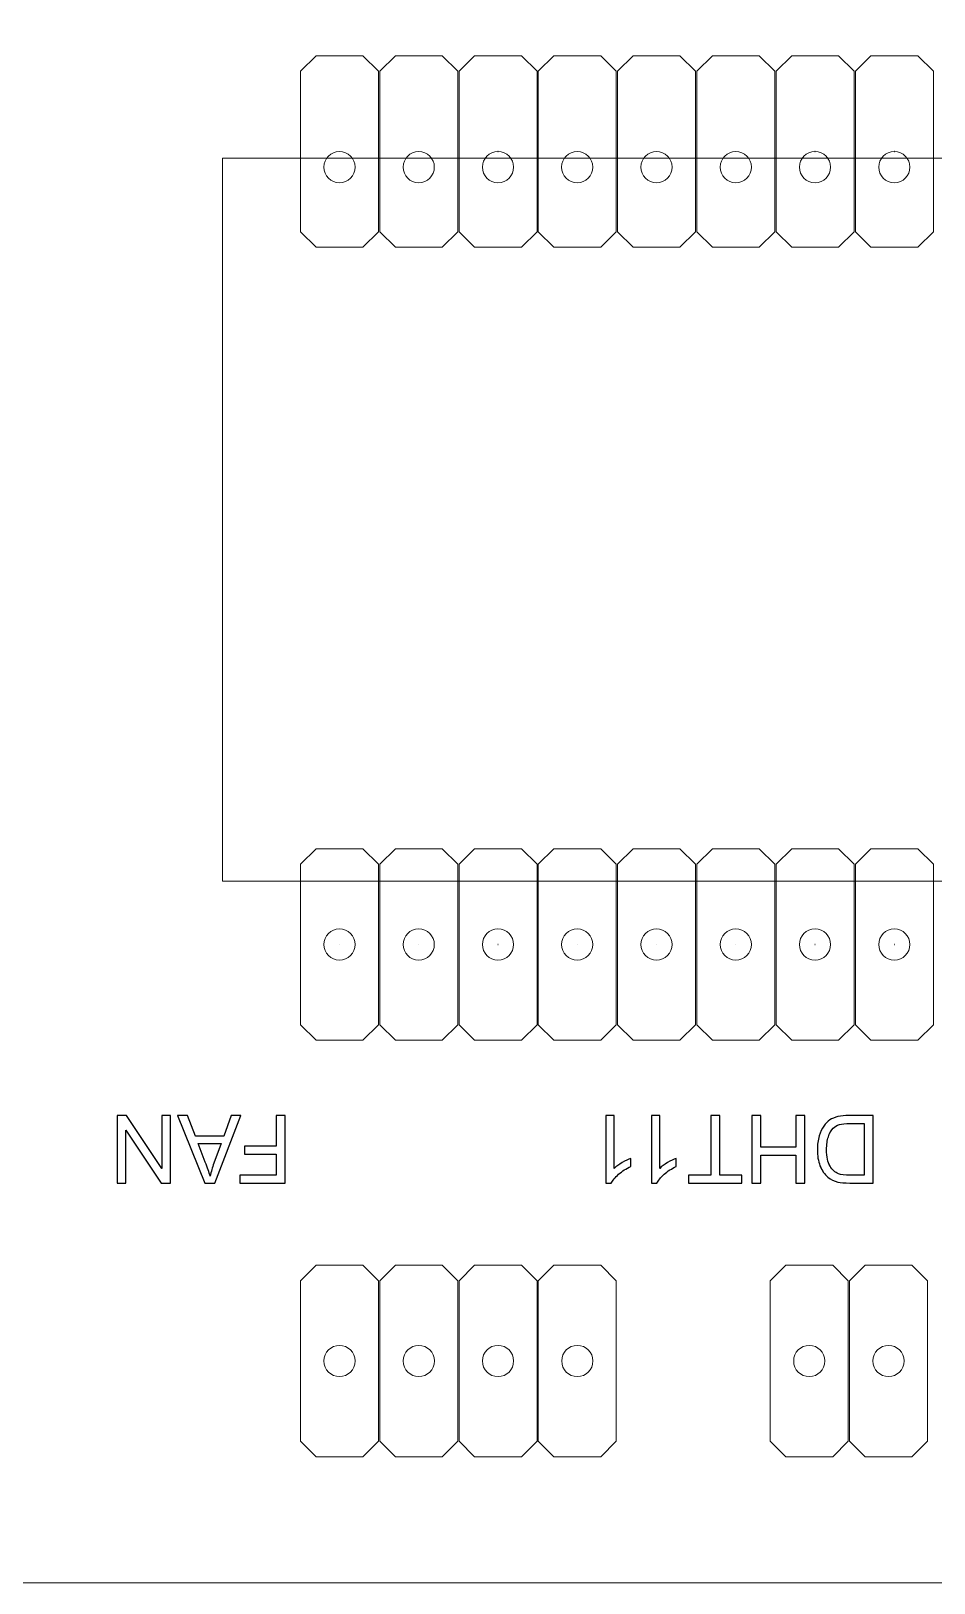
# Model space of a CAD drawing. Header units: millimetres. Extents: x -145 to 148, y -255 to 152.
# Drawn here: x 90.63 to 119.57, y -25.44 to 24.27 of the extents above; entities that cross this region are included whole.
import ezdxf

# ---------------------------------------------------------------- set-up
doc = ezdxf.new("R2010")
doc.units = ezdxf.units.MM
doc.header["$MEASUREMENT"] = 0
doc.layers.add('Layer 1', color=7, linetype='Continuous')

msp = doc.modelspace()

# ---------------------------------------------------------------- linework, layer by layer
at = {"layer": 'Layer 1', "lineweight": 9}
for centre in [(100.5167, 19.9089), (103.0567, 19.9089), (105.5967, 19.9089), (108.1367, 19.9089), (110.6767, 19.9089), (113.2167, 19.9089), (115.7567, 19.9089), (118.2967, 19.9089), (100.5167, -4.991), (103.0567, -4.991), (105.5967, -4.991), (108.1367, -4.991), (110.6767, -4.991), (113.2167, -4.991), (115.7567, -4.991), (118.2967, -4.991), (100.5184, -18.331), (103.0584, -18.331), (105.5984, -18.331), (108.1384, -18.331), (115.5721, -18.331), (118.1121, -18.331)]:
    msp.add_ellipse(centre, major_axis=(0, 0.5), ratio=1, dxfattribs=at)
for points, knots in [([(21.2203, 28.6584), (21.2203, 28.6584), (20.0655, 29.3251), (20.0655, 29.3251), (19.671, 29.184), (19.2458, 29.1072), (18.8028, 29.1072), (16.7317, 29.1072), (15.0528, 30.7861), (15.0528, 32.8572), (15.0528, 34.4854), (16.0905, 35.8711), (17.5404, 36.3894), (17.5404, 36.3894), (17.5404, 37.3814), (17.5404, 37.3814), (17.5404, 37.3814), (15.794, 39.1278), (15.794, 39.1278), (15.794, 39.1278), (15.794, 49.2486), (15.794, 49.2486), (15.794, 49.2486), (17.5304, 50.985), (17.5304, 50.985), (17.5304, 50.985), (135.1163, 50.985), (135.1163, 50.985), (135.6024, 52.4924), (137.0168, 53.583), (138.686, 53.583), (140.7571, 53.583), (142.436, 51.9041), (142.436, 49.833), (142.436, 48.2997), (141.5157, 46.9813), (140.1975, 46.4001), (140.1975, 46.4001), (140.1975, 12.5718), (140.1975, 12.5718), (141.5218, 11.9932), (142.4475, 10.6716), (142.4475, 9.1339), (142.4475, 7.5962), (141.5218, 6.2746), (140.1975, 5.696), (140.1975, 5.696), (140.1975, -20.0954), (140.1975, -20.0954), (140.1975, -20.0954), (134.8523, -25.4406), (134.8523, -25.4406), (134.8523, -25.4406), (29.9739, -25.4406), (29.9739, -25.4406), (29.9739, -25.4406), (26.9739, -22.4406), (26.9739, -22.4406), (26.9739, -22.4406), (26.9739, -5.4211), (26.9739, -5.4211), (26.9739, -5.4211), (28.7239, -3.6711), (28.7239, -3.6711), (28.7239, -3.6711), (40.8277, -3.6711), (40.8277, -3.6711), (40.8277, -3.6711), (42.3547, -2.144), (42.3547, -2.144), (42.3547, -2.144), (42.4719, 11.2024), (42.4719, 11.2024), (42.4719, 11.2024), (40.4808, 13.1935), (40.4808, 13.1935), (40.4808, 13.1935), (22.6803, 13.1935), (22.6803, 13.1935), (22.6803, 13.1935), (21.1803, 14.6935), (21.1803, 14.6935), (21.1803, 14.6935), (21.1803, 28.6815), (21.1803, 28.6815)], [0, 0, 0, 0, 0.0357143, 0.0357143, 0.0357143, 0.0714286, 0.0714286, 0.0714286, 0.1071429, 0.1071429, 0.1071429, 0.1428571, 0.1428571, 0.1428571, 0.1785714, 0.1785714, 0.1785714, 0.2142857, 0.2142857, 0.2142857, 0.25, 0.25, 0.25, 0.2857143, 0.2857143, 0.2857143, 0.3214286, 0.3214286, 0.3214286, 0.3571429, 0.3571429, 0.3571429, 0.3928571, 0.3928571, 0.3928571, 0.4285714, 0.4285714, 0.4285714, 0.4642857, 0.4642857, 0.4642857, 0.5, 0.5, 0.5, 0.5357143, 0.5357143, 0.5357143, 0.5714286, 0.5714286, 0.5714286, 0.6071429, 0.6071429, 0.6071429, 0.6428571, 0.6428571, 0.6428571, 0.6785714, 0.6785714, 0.6785714, 0.7142857, 0.7142857, 0.7142857, 0.75, 0.75, 0.75, 0.7857143, 0.7857143, 0.7857143, 0.8214286, 0.8214286, 0.8214286, 0.8571429, 0.8571429, 0.8571429, 0.8928571, 0.8928571, 0.8928571, 0.9285714, 0.9285714, 0.9285714, 0.9642857, 0.9642857, 0.9642857, 1, 1, 1, 1]), ([(99.2684, 17.8407), (99.2684, 17.8407), (99.2684, 22.9771), (99.2684, 22.9771), (99.2684, 22.9771), (99.7684, 23.4771), (99.7684, 23.4771), (99.7684, 23.4771), (101.2684, 23.4771), (101.2684, 23.4771), (101.2684, 23.4771), (101.7684, 22.9771), (101.7684, 22.9771), (101.7684, 22.9771), (101.7684, 17.8407), (101.7684, 17.8407), (101.7684, 17.8407), (101.2684, 17.3407), (101.2684, 17.3407), (101.2684, 17.3407), (99.7684, 17.3407), (99.7684, 17.3407), (99.7684, 17.3407), (99.2684, 17.8407), (99.2684, 17.8407)], [0, 0, 0, 0, 0.125, 0.125, 0.125, 0.25, 0.25, 0.25, 0.375, 0.375, 0.375, 0.5, 0.5, 0.5, 0.625, 0.625, 0.625, 0.75, 0.75, 0.75, 0.875, 0.875, 0.875, 1, 1, 1, 1]), ([(101.8084, 17.8407), (101.8084, 17.8407), (101.8084, 22.9771), (101.8084, 22.9771), (101.8084, 22.9771), (102.3084, 23.4771), (102.3084, 23.4771), (102.3084, 23.4771), (103.8084, 23.4771), (103.8084, 23.4771), (103.8084, 23.4771), (104.3084, 22.9771), (104.3084, 22.9771), (104.3084, 22.9771), (104.3084, 17.8407), (104.3084, 17.8407), (104.3084, 17.8407), (103.8084, 17.3407), (103.8084, 17.3407), (103.8084, 17.3407), (102.3084, 17.3407), (102.3084, 17.3407), (102.3084, 17.3407), (101.8084, 17.8407), (101.8084, 17.8407)], [0, 0, 0, 0, 0.125, 0.125, 0.125, 0.25, 0.25, 0.25, 0.375, 0.375, 0.375, 0.5, 0.5, 0.5, 0.625, 0.625, 0.625, 0.75, 0.75, 0.75, 0.875, 0.875, 0.875, 1, 1, 1, 1]), ([(104.3484, 17.8407), (104.3484, 17.8407), (104.3484, 22.9771), (104.3484, 22.9771), (104.3484, 22.9771), (104.8484, 23.4771), (104.8484, 23.4771), (104.8484, 23.4771), (106.3484, 23.4771), (106.3484, 23.4771), (106.3484, 23.4771), (106.8484, 22.9771), (106.8484, 22.9771), (106.8484, 22.9771), (106.8484, 17.8407), (106.8484, 17.8407), (106.8484, 17.8407), (106.3484, 17.3407), (106.3484, 17.3407), (106.3484, 17.3407), (104.8484, 17.3407), (104.8484, 17.3407), (104.8484, 17.3407), (104.3484, 17.8407), (104.3484, 17.8407)], [0, 0, 0, 0, 0.125, 0.125, 0.125, 0.25, 0.25, 0.25, 0.375, 0.375, 0.375, 0.5, 0.5, 0.5, 0.625, 0.625, 0.625, 0.75, 0.75, 0.75, 0.875, 0.875, 0.875, 1, 1, 1, 1]), ([(106.8884, 17.8407), (106.8884, 17.8407), (106.8884, 22.9771), (106.8884, 22.9771), (106.8884, 22.9771), (107.3884, 23.4771), (107.3884, 23.4771), (107.3884, 23.4771), (108.8884, 23.4771), (108.8884, 23.4771), (108.8884, 23.4771), (109.3884, 22.9771), (109.3884, 22.9771), (109.3884, 22.9771), (109.3884, 17.8407), (109.3884, 17.8407), (109.3884, 17.8407), (108.8884, 17.3407), (108.8884, 17.3407), (108.8884, 17.3407), (107.3884, 17.3407), (107.3884, 17.3407), (107.3884, 17.3407), (106.8884, 17.8407), (106.8884, 17.8407)], [0, 0, 0, 0, 0.125, 0.125, 0.125, 0.25, 0.25, 0.25, 0.375, 0.375, 0.375, 0.5, 0.5, 0.5, 0.625, 0.625, 0.625, 0.75, 0.75, 0.75, 0.875, 0.875, 0.875, 1, 1, 1, 1]), ([(109.4284, 17.8407), (109.4284, 17.8407), (109.4284, 22.9771), (109.4284, 22.9771), (109.4284, 22.9771), (109.9284, 23.4771), (109.9284, 23.4771), (109.9284, 23.4771), (111.4284, 23.4771), (111.4284, 23.4771), (111.4284, 23.4771), (111.9284, 22.9771), (111.9284, 22.9771), (111.9284, 22.9771), (111.9284, 17.8407), (111.9284, 17.8407), (111.9284, 17.8407), (111.4284, 17.3407), (111.4284, 17.3407), (111.4284, 17.3407), (109.9284, 17.3407), (109.9284, 17.3407), (109.9284, 17.3407), (109.4284, 17.8407), (109.4284, 17.8407)], [0, 0, 0, 0, 0.125, 0.125, 0.125, 0.25, 0.25, 0.25, 0.375, 0.375, 0.375, 0.5, 0.5, 0.5, 0.625, 0.625, 0.625, 0.75, 0.75, 0.75, 0.875, 0.875, 0.875, 1, 1, 1, 1]), ([(111.9684, 17.8407), (111.9684, 17.8407), (111.9684, 22.9771), (111.9684, 22.9771), (111.9684, 22.9771), (112.4684, 23.4771), (112.4684, 23.4771), (112.4684, 23.4771), (113.9684, 23.4771), (113.9684, 23.4771), (113.9684, 23.4771), (114.4684, 22.9771), (114.4684, 22.9771), (114.4684, 22.9771), (114.4684, 17.8407), (114.4684, 17.8407), (114.4684, 17.8407), (113.9684, 17.3407), (113.9684, 17.3407), (113.9684, 17.3407), (112.4684, 17.3407), (112.4684, 17.3407), (112.4684, 17.3407), (111.9684, 17.8407), (111.9684, 17.8407)], [0, 0, 0, 0, 0.125, 0.125, 0.125, 0.25, 0.25, 0.25, 0.375, 0.375, 0.375, 0.5, 0.5, 0.5, 0.625, 0.625, 0.625, 0.75, 0.75, 0.75, 0.875, 0.875, 0.875, 1, 1, 1, 1]), ([(114.5084, 17.8407), (114.5084, 17.8407), (114.5084, 22.9771), (114.5084, 22.9771), (114.5084, 22.9771), (115.0084, 23.4771), (115.0084, 23.4771), (115.0084, 23.4771), (116.5084, 23.4771), (116.5084, 23.4771), (116.5084, 23.4771), (117.0084, 22.9771), (117.0084, 22.9771), (117.0084, 22.9771), (117.0084, 17.8407), (117.0084, 17.8407), (117.0084, 17.8407), (116.5084, 17.3407), (116.5084, 17.3407), (116.5084, 17.3407), (115.0084, 17.3407), (115.0084, 17.3407), (115.0084, 17.3407), (114.5084, 17.8407), (114.5084, 17.8407)], [0, 0, 0, 0, 0.125, 0.125, 0.125, 0.25, 0.25, 0.25, 0.375, 0.375, 0.375, 0.5, 0.5, 0.5, 0.625, 0.625, 0.625, 0.75, 0.75, 0.75, 0.875, 0.875, 0.875, 1, 1, 1, 1]), ([(117.0484, 17.8407), (117.0484, 17.8407), (117.0484, 22.9771), (117.0484, 22.9771), (117.0484, 22.9771), (117.5484, 23.4771), (117.5484, 23.4771), (117.5484, 23.4771), (119.0484, 23.4771), (119.0484, 23.4771), (119.0484, 23.4771), (119.5484, 22.9771), (119.5484, 22.9771), (119.5484, 22.9771), (119.5484, 17.8407), (119.5484, 17.8407), (119.5484, 17.8407), (119.0484, 17.3407), (119.0484, 17.3407), (119.0484, 17.3407), (117.5484, 17.3407), (117.5484, 17.3407), (117.5484, 17.3407), (117.0484, 17.8407), (117.0484, 17.8407)], [0, 0, 0, 0, 0.125, 0.125, 0.125, 0.25, 0.25, 0.25, 0.375, 0.375, 0.375, 0.5, 0.5, 0.5, 0.625, 0.625, 0.625, 0.75, 0.75, 0.75, 0.875, 0.875, 0.875, 1, 1, 1, 1]), ([(99.2684, -7.5593), (99.2684, -7.5593), (99.2684, -2.4229), (99.2684, -2.4229), (99.2684, -2.4229), (99.7684, -1.9229), (99.7684, -1.9229), (99.7684, -1.9229), (101.2684, -1.9229), (101.2684, -1.9229), (101.2684, -1.9229), (101.7684, -2.4229), (101.7684, -2.4229), (101.7684, -2.4229), (101.7684, -7.5593), (101.7684, -7.5593), (101.7684, -7.5593), (101.2684, -8.0593), (101.2684, -8.0593), (101.2684, -8.0593), (99.7684, -8.0593), (99.7684, -8.0593), (99.7684, -8.0593), (99.2684, -7.5593), (99.2684, -7.5593)], [0, 0, 0, 0, 0.125, 0.125, 0.125, 0.25, 0.25, 0.25, 0.375, 0.375, 0.375, 0.5, 0.5, 0.5, 0.625, 0.625, 0.625, 0.75, 0.75, 0.75, 0.875, 0.875, 0.875, 1, 1, 1, 1]), ([(101.8084, -7.5593), (101.8084, -7.5593), (101.8084, -2.4229), (101.8084, -2.4229), (101.8084, -2.4229), (102.3084, -1.9229), (102.3084, -1.9229), (102.3084, -1.9229), (103.8084, -1.9229), (103.8084, -1.9229), (103.8084, -1.9229), (104.3084, -2.4229), (104.3084, -2.4229), (104.3084, -2.4229), (104.3084, -7.5593), (104.3084, -7.5593), (104.3084, -7.5593), (103.8084, -8.0593), (103.8084, -8.0593), (103.8084, -8.0593), (102.3084, -8.0593), (102.3084, -8.0593), (102.3084, -8.0593), (101.8084, -7.5593), (101.8084, -7.5593)], [0, 0, 0, 0, 0.125, 0.125, 0.125, 0.25, 0.25, 0.25, 0.375, 0.375, 0.375, 0.5, 0.5, 0.5, 0.625, 0.625, 0.625, 0.75, 0.75, 0.75, 0.875, 0.875, 0.875, 1, 1, 1, 1]), ([(104.3484, -7.5593), (104.3484, -7.5593), (104.3484, -2.4229), (104.3484, -2.4229), (104.3484, -2.4229), (104.8484, -1.9229), (104.8484, -1.9229), (104.8484, -1.9229), (106.3484, -1.9229), (106.3484, -1.9229), (106.3484, -1.9229), (106.8484, -2.4229), (106.8484, -2.4229), (106.8484, -2.4229), (106.8484, -7.5593), (106.8484, -7.5593), (106.8484, -7.5593), (106.3484, -8.0593), (106.3484, -8.0593), (106.3484, -8.0593), (104.8484, -8.0593), (104.8484, -8.0593), (104.8484, -8.0593), (104.3484, -7.5593), (104.3484, -7.5593)], [0, 0, 0, 0, 0.125, 0.125, 0.125, 0.25, 0.25, 0.25, 0.375, 0.375, 0.375, 0.5, 0.5, 0.5, 0.625, 0.625, 0.625, 0.75, 0.75, 0.75, 0.875, 0.875, 0.875, 1, 1, 1, 1]), ([(106.8884, -7.5593), (106.8884, -7.5593), (106.8884, -2.4229), (106.8884, -2.4229), (106.8884, -2.4229), (107.3884, -1.9229), (107.3884, -1.9229), (107.3884, -1.9229), (108.8884, -1.9229), (108.8884, -1.9229), (108.8884, -1.9229), (109.3884, -2.4229), (109.3884, -2.4229), (109.3884, -2.4229), (109.3884, -7.5593), (109.3884, -7.5593), (109.3884, -7.5593), (108.8884, -8.0593), (108.8884, -8.0593), (108.8884, -8.0593), (107.3884, -8.0593), (107.3884, -8.0593), (107.3884, -8.0593), (106.8884, -7.5593), (106.8884, -7.5593)], [0, 0, 0, 0, 0.125, 0.125, 0.125, 0.25, 0.25, 0.25, 0.375, 0.375, 0.375, 0.5, 0.5, 0.5, 0.625, 0.625, 0.625, 0.75, 0.75, 0.75, 0.875, 0.875, 0.875, 1, 1, 1, 1]), ([(109.4284, -7.5593), (109.4284, -7.5593), (109.4284, -2.4229), (109.4284, -2.4229), (109.4284, -2.4229), (109.9284, -1.9229), (109.9284, -1.9229), (109.9284, -1.9229), (111.4284, -1.9229), (111.4284, -1.9229), (111.4284, -1.9229), (111.9284, -2.4229), (111.9284, -2.4229), (111.9284, -2.4229), (111.9284, -7.5593), (111.9284, -7.5593), (111.9284, -7.5593), (111.4284, -8.0593), (111.4284, -8.0593), (111.4284, -8.0593), (109.9284, -8.0593), (109.9284, -8.0593), (109.9284, -8.0593), (109.4284, -7.5593), (109.4284, -7.5593)], [0, 0, 0, 0, 0.125, 0.125, 0.125, 0.25, 0.25, 0.25, 0.375, 0.375, 0.375, 0.5, 0.5, 0.5, 0.625, 0.625, 0.625, 0.75, 0.75, 0.75, 0.875, 0.875, 0.875, 1, 1, 1, 1]), ([(111.9684, -7.5593), (111.9684, -7.5593), (111.9684, -2.4229), (111.9684, -2.4229), (111.9684, -2.4229), (112.4684, -1.9229), (112.4684, -1.9229), (112.4684, -1.9229), (113.9684, -1.9229), (113.9684, -1.9229), (113.9684, -1.9229), (114.4684, -2.4229), (114.4684, -2.4229), (114.4684, -2.4229), (114.4684, -7.5593), (114.4684, -7.5593), (114.4684, -7.5593), (113.9684, -8.0593), (113.9684, -8.0593), (113.9684, -8.0593), (112.4684, -8.0593), (112.4684, -8.0593), (112.4684, -8.0593), (111.9684, -7.5593), (111.9684, -7.5593)], [0, 0, 0, 0, 0.125, 0.125, 0.125, 0.25, 0.25, 0.25, 0.375, 0.375, 0.375, 0.5, 0.5, 0.5, 0.625, 0.625, 0.625, 0.75, 0.75, 0.75, 0.875, 0.875, 0.875, 1, 1, 1, 1]), ([(114.5084, -7.5593), (114.5084, -7.5593), (114.5084, -2.4229), (114.5084, -2.4229), (114.5084, -2.4229), (115.0084, -1.9229), (115.0084, -1.9229), (115.0084, -1.9229), (116.5084, -1.9229), (116.5084, -1.9229), (116.5084, -1.9229), (117.0084, -2.4229), (117.0084, -2.4229), (117.0084, -2.4229), (117.0084, -7.5593), (117.0084, -7.5593), (117.0084, -7.5593), (116.5084, -8.0593), (116.5084, -8.0593), (116.5084, -8.0593), (115.0084, -8.0593), (115.0084, -8.0593), (115.0084, -8.0593), (114.5084, -7.5593), (114.5084, -7.5593)], [0, 0, 0, 0, 0.125, 0.125, 0.125, 0.25, 0.25, 0.25, 0.375, 0.375, 0.375, 0.5, 0.5, 0.5, 0.625, 0.625, 0.625, 0.75, 0.75, 0.75, 0.875, 0.875, 0.875, 1, 1, 1, 1]), ([(117.0484, -7.5593), (117.0484, -7.5593), (117.0484, -2.4229), (117.0484, -2.4229), (117.0484, -2.4229), (117.5484, -1.9229), (117.5484, -1.9229), (117.5484, -1.9229), (119.0484, -1.9229), (119.0484, -1.9229), (119.0484, -1.9229), (119.5484, -2.4229), (119.5484, -2.4229), (119.5484, -2.4229), (119.5484, -7.5593), (119.5484, -7.5593), (119.5484, -7.5593), (119.0484, -8.0593), (119.0484, -8.0593), (119.0484, -8.0593), (117.5484, -8.0593), (117.5484, -8.0593), (117.5484, -8.0593), (117.0484, -7.5593), (117.0484, -7.5593)], [0, 0, 0, 0, 0.125, 0.125, 0.125, 0.25, 0.25, 0.25, 0.375, 0.375, 0.375, 0.5, 0.5, 0.5, 0.625, 0.625, 0.625, 0.75, 0.75, 0.75, 0.875, 0.875, 0.875, 1, 1, 1, 1]), ([(95.1012, -10.4704), (95.1012, -10.4704), (95.1012, -12.6359), (95.1012, -12.6359), (95.1012, -12.6359), (94.8069, -12.6359), (94.8069, -12.6359), (94.8069, -12.6359), (93.6707, -10.9362), (93.6707, -10.9362), (93.6707, -10.9362), (93.6707, -12.6359), (93.6707, -12.6359), (93.6707, -12.6359), (93.3955, -12.6359), (93.3955, -12.6359), (93.3955, -12.6359), (93.3955, -10.4704), (93.3955, -10.4704), (93.3955, -10.4704), (93.6899, -10.4704), (93.6899, -10.4704), (93.6899, -10.4704), (94.826, -12.1701), (94.826, -12.1701), (94.826, -12.1701), (94.826, -10.4704), (94.826, -10.4704), (94.826, -10.4704), (95.1012, -10.4704), (95.1012, -10.4704)], [0, 0, 0, 0, 0.1, 0.1, 0.1, 0.2, 0.2, 0.2, 0.3, 0.3, 0.3, 0.4, 0.4, 0.4, 0.5, 0.5, 0.5, 0.6, 0.6, 0.6, 0.7, 0.7, 0.7, 0.8, 0.8, 0.8, 0.9, 0.9, 0.9, 1, 1, 1, 1]), ([(97.3529, -10.4704), (97.3529, -10.4704), (96.5222, -12.6359), (96.5222, -12.6359), (96.5222, -12.6359), (96.2072, -12.6359), (96.2072, -12.6359), (96.2072, -12.6359), (95.3256, -10.4704), (95.3256, -10.4704), (95.3256, -10.4704), (95.6517, -10.4704), (95.6517, -10.4704), (95.6517, -10.4704), (95.9022, -11.1267), (95.9022, -11.1267), (95.9022, -11.1267), (96.8141, -11.1267), (96.8141, -11.1267), (96.8141, -11.1267), (97.049, -10.4704), (97.049, -10.4704), (97.049, -10.4704), (97.3529, -10.4704), (97.3529, -10.4704)], [0, 0, 0, 0, 0.125, 0.125, 0.125, 0.25, 0.25, 0.25, 0.375, 0.375, 0.375, 0.5, 0.5, 0.5, 0.625, 0.625, 0.625, 0.75, 0.75, 0.75, 0.875, 0.875, 0.875, 1, 1, 1, 1]), ([(98.781, -10.4704), (98.781, -10.4704), (98.781, -12.6359), (98.781, -12.6359), (98.781, -12.6359), (97.3202, -12.6359), (97.3202, -12.6359), (97.3202, -12.6359), (97.3202, -12.3818), (97.3202, -12.3818), (97.3202, -12.3818), (98.4937, -12.3818), (98.4937, -12.3818), (98.4937, -12.3818), (98.4937, -11.7074), (98.4937, -11.7074), (98.4937, -11.7074), (97.4775, -11.7074), (97.4775, -11.7074), (97.4775, -11.7074), (97.4775, -11.4533), (97.4775, -11.4533), (97.4775, -11.4533), (98.4937, -11.4533), (98.4937, -11.4533), (98.4937, -11.4533), (98.4937, -10.4704), (98.4937, -10.4704), (98.4937, -10.4704), (98.781, -10.4704), (98.781, -10.4704)], [0, 0, 0, 0, 0.1, 0.1, 0.1, 0.2, 0.2, 0.2, 0.3, 0.3, 0.3, 0.4, 0.4, 0.4, 0.5, 0.5, 0.5, 0.6, 0.6, 0.6, 0.7, 0.7, 0.7, 0.8, 0.8, 0.8, 0.9, 0.9, 0.9, 1, 1, 1, 1]), ([(109.0553, -10.4659), (109.0553, -10.4659), (109.3215, -10.4659), (109.3215, -10.4659), (109.3215, -10.4659), (109.3215, -12.1606), (109.3215, -12.1606), (109.3855, -12.0991), (109.4697, -12.0381), (109.5735, -11.9771), (109.6773, -11.9161), (109.7711, -11.8702), (109.8538, -11.84), (109.8538, -11.84), (109.8538, -12.0971), (109.8538, -12.0971), (109.7051, -12.1666), (109.575, -12.2513), (109.4636, -12.3511), (109.3522, -12.4504), (109.2731, -12.5467), (109.2267, -12.6404), (109.2267, -12.6404), (109.0553, -12.6404), (109.0553, -12.6404), (109.0553, -12.6404), (109.0553, -10.4659), (109.0553, -10.4659)], [0, 0, 0, 0, 0.1111111, 0.1111111, 0.1111111, 0.2222222, 0.2222222, 0.2222222, 0.3333333, 0.3333333, 0.3333333, 0.4444444, 0.4444444, 0.4444444, 0.5555556, 0.5555556, 0.5555556, 0.6666667, 0.6666667, 0.6666667, 0.7777778, 0.7777778, 0.7777778, 0.8888889, 0.8888889, 0.8888889, 1, 1, 1, 1]), ([(110.5131, -10.4659), (110.5131, -10.4659), (110.7793, -10.4659), (110.7793, -10.4659), (110.7793, -10.4659), (110.7793, -12.1606), (110.7793, -12.1606), (110.8433, -12.0991), (110.9275, -12.0381), (111.0313, -11.9771), (111.1351, -11.9161), (111.2289, -11.8702), (111.3116, -11.84), (111.3116, -11.84), (111.3116, -12.0971), (111.3116, -12.0971), (111.1629, -12.1666), (111.0328, -12.2513), (110.9214, -12.3511), (110.81, -12.4504), (110.7309, -12.5467), (110.6845, -12.6404), (110.6845, -12.6404), (110.5131, -12.6404), (110.5131, -12.6404), (110.5131, -12.6404), (110.5131, -10.4659), (110.5131, -10.4659)], [0, 0, 0, 0, 0.1111111, 0.1111111, 0.1111111, 0.2222222, 0.2222222, 0.2222222, 0.3333333, 0.3333333, 0.3333333, 0.4444444, 0.4444444, 0.4444444, 0.5555556, 0.5555556, 0.5555556, 0.6666667, 0.6666667, 0.6666667, 0.7777778, 0.7777778, 0.7777778, 0.8888889, 0.8888889, 0.8888889, 1, 1, 1, 1]), ([(112.7023, -10.4659), (112.7023, -10.4659), (112.7023, -12.3773), (112.7023, -12.3773), (112.7023, -12.3773), (113.416, -12.3773), (113.416, -12.3773), (113.416, -12.3773), (113.416, -12.6314), (113.416, -12.6314), (113.416, -12.6314), (111.7012, -12.6314), (111.7012, -12.6314), (111.7012, -12.6314), (111.7012, -12.3773), (111.7012, -12.3773), (111.7012, -12.3773), (112.415, -12.3773), (112.415, -12.3773), (112.415, -12.3773), (112.415, -10.4659), (112.415, -10.4659), (112.415, -10.4659), (112.7023, -10.4659), (112.7023, -10.4659)], [0, 0, 0, 0, 0.125, 0.125, 0.125, 0.25, 0.25, 0.25, 0.375, 0.375, 0.375, 0.5, 0.5, 0.5, 0.625, 0.625, 0.625, 0.75, 0.75, 0.75, 0.875, 0.875, 0.875, 1, 1, 1, 1]), ([(115.4247, -10.4659), (115.4247, -10.4659), (115.4247, -12.6314), (115.4247, -12.6314), (115.4247, -12.6314), (115.1374, -12.6314), (115.1374, -12.6314), (115.1374, -12.6314), (115.1374, -11.7392), (115.1374, -11.7392), (115.1374, -11.7392), (114.0184, -11.7392), (114.0184, -11.7392), (114.0184, -11.7392), (114.0184, -12.6314), (114.0184, -12.6314), (114.0184, -12.6314), (113.7311, -12.6314), (113.7311, -12.6314), (113.7311, -12.6314), (113.7311, -10.4659), (113.7311, -10.4659), (113.7311, -10.4659), (114.0184, -10.4659), (114.0184, -10.4659), (114.0184, -10.4659), (114.0184, -11.4851), (114.0184, -11.4851), (114.0184, -11.4851), (115.1374, -11.4851), (115.1374, -11.4851), (115.1374, -11.4851), (115.1374, -10.4659), (115.1374, -10.4659), (115.1374, -10.4659), (115.4247, -10.4659), (115.4247, -10.4659)], [0, 0, 0, 0, 0.0833333, 0.0833333, 0.0833333, 0.1666667, 0.1666667, 0.1666667, 0.25, 0.25, 0.25, 0.3333333, 0.3333333, 0.3333333, 0.4166667, 0.4166667, 0.4166667, 0.5, 0.5, 0.5, 0.5833333, 0.5833333, 0.5833333, 0.6666667, 0.6666667, 0.6666667, 0.75, 0.75, 0.75, 0.8333333, 0.8333333, 0.8333333, 0.9166667, 0.9166667, 0.9166667, 1, 1, 1, 1]), ([(117.6209, -10.4659), (117.6209, -10.4659), (117.6209, -12.6314), (117.6209, -12.6314), (117.6209, -12.6314), (116.8749, -12.6314), (116.8749, -12.6314), (116.7065, -12.6314), (116.578, -12.6208), (116.4893, -12.6006), (116.3653, -12.5719), (116.2594, -12.52), (116.1717, -12.4454), (116.0573, -12.3486), (115.9721, -12.2256), (115.9157, -12.0754), (115.8587, -11.9252), (115.8305, -11.7533), (115.8305, -11.5602), (115.8305, -11.3959), (115.8496, -11.2502), (115.8879, -11.1232), (115.9262, -10.9962), (115.9756, -10.8908), (116.0356, -10.8077), (116.0961, -10.7245), (116.1616, -10.659), (116.2332, -10.6116), (116.3043, -10.5637), (116.3905, -10.5274), (116.4913, -10.5027), (116.5926, -10.478), (116.7086, -10.4659), (116.8396, -10.4659), (116.8396, -10.4659), (117.6209, -10.4659), (117.6209, -10.4659)], [0, 0, 0, 0, 0.0833333, 0.0833333, 0.0833333, 0.1666667, 0.1666667, 0.1666667, 0.25, 0.25, 0.25, 0.3333333, 0.3333333, 0.3333333, 0.4166667, 0.4166667, 0.4166667, 0.5, 0.5, 0.5, 0.5833333, 0.5833333, 0.5833333, 0.6666667, 0.6666667, 0.6666667, 0.75, 0.75, 0.75, 0.8333333, 0.8333333, 0.8333333, 0.9166667, 0.9166667, 0.9166667, 1, 1, 1, 1]), ([(117.3336, -10.7199), (117.3336, -10.7199), (116.8719, -10.7199), (116.8719, -10.7199), (116.7292, -10.7199), (116.6173, -10.7331), (116.5362, -10.7598), (116.455, -10.7865), (116.3905, -10.8238), (116.3421, -10.8722), (116.2746, -10.9402), (116.2216, -11.032), (116.1838, -11.1469), (116.146, -11.2618), (116.1269, -11.4009), (116.1269, -11.5648), (116.1269, -11.7916), (116.1642, -11.966), (116.2383, -12.088), (116.3124, -12.21), (116.4026, -12.2916), (116.509, -12.333), (116.5856, -12.3627), (116.7091, -12.3773), (116.8794, -12.3773), (116.8794, -12.3773), (117.3336, -12.3773), (117.3336, -12.3773), (117.3336, -12.3773), (117.3336, -10.7199), (117.3336, -10.7199)], [0, 0, 0, 0, 0.1, 0.1, 0.1, 0.2, 0.2, 0.2, 0.3, 0.3, 0.3, 0.4, 0.4, 0.4, 0.5, 0.5, 0.5, 0.6, 0.6, 0.6, 0.7, 0.7, 0.7, 0.8, 0.8, 0.8, 0.9, 0.9, 0.9, 1, 1, 1, 1]), ([(96.7299, -11.3596), (96.7299, -11.3596), (95.992, -11.3596), (95.992, -11.3596), (95.992, -11.3596), (96.2178, -11.9599), (96.2178, -11.9599), (96.2858, -12.1424), (96.3372, -12.2931), (96.373, -12.4121), (96.4028, -12.2709), (96.4426, -12.1323), (96.4925, -11.9952), (96.4925, -11.9952), (96.7299, -11.3596), (96.7299, -11.3596)], [0, 0, 0, 0, 0.2, 0.2, 0.2, 0.4, 0.4, 0.4, 0.6, 0.6, 0.6, 0.8, 0.8, 0.8, 1, 1, 1, 1]), ([(99.2684, -20.8992), (99.2684, -20.8992), (99.2684, -15.7628), (99.2684, -15.7628), (99.2684, -15.7628), (99.7684, -15.2628), (99.7684, -15.2628), (99.7684, -15.2628), (101.2684, -15.2628), (101.2684, -15.2628), (101.2684, -15.2628), (101.7684, -15.7628), (101.7684, -15.7628), (101.7684, -15.7628), (101.7684, -20.8992), (101.7684, -20.8992), (101.7684, -20.8992), (101.2684, -21.3992), (101.2684, -21.3992), (101.2684, -21.3992), (99.7684, -21.3992), (99.7684, -21.3992), (99.7684, -21.3992), (99.2684, -20.8992), (99.2684, -20.8992)], [0, 0, 0, 0, 0.125, 0.125, 0.125, 0.25, 0.25, 0.25, 0.375, 0.375, 0.375, 0.5, 0.5, 0.5, 0.625, 0.625, 0.625, 0.75, 0.75, 0.75, 0.875, 0.875, 0.875, 1, 1, 1, 1]), ([(101.8084, -20.8992), (101.8084, -20.8992), (101.8084, -15.7628), (101.8084, -15.7628), (101.8084, -15.7628), (102.3084, -15.2628), (102.3084, -15.2628), (102.3084, -15.2628), (103.8084, -15.2628), (103.8084, -15.2628), (103.8084, -15.2628), (104.3084, -15.7628), (104.3084, -15.7628), (104.3084, -15.7628), (104.3084, -20.8992), (104.3084, -20.8992), (104.3084, -20.8992), (103.8084, -21.3992), (103.8084, -21.3992), (103.8084, -21.3992), (102.3084, -21.3992), (102.3084, -21.3992), (102.3084, -21.3992), (101.8084, -20.8992), (101.8084, -20.8992)], [0, 0, 0, 0, 0.125, 0.125, 0.125, 0.25, 0.25, 0.25, 0.375, 0.375, 0.375, 0.5, 0.5, 0.5, 0.625, 0.625, 0.625, 0.75, 0.75, 0.75, 0.875, 0.875, 0.875, 1, 1, 1, 1]), ([(104.3484, -20.8992), (104.3484, -20.8992), (104.3484, -15.7628), (104.3484, -15.7628), (104.3484, -15.7628), (104.8484, -15.2628), (104.8484, -15.2628), (104.8484, -15.2628), (106.3484, -15.2628), (106.3484, -15.2628), (106.3484, -15.2628), (106.8484, -15.7628), (106.8484, -15.7628), (106.8484, -15.7628), (106.8484, -20.8992), (106.8484, -20.8992), (106.8484, -20.8992), (106.3484, -21.3992), (106.3484, -21.3992), (106.3484, -21.3992), (104.8484, -21.3992), (104.8484, -21.3992), (104.8484, -21.3992), (104.3484, -20.8992), (104.3484, -20.8992)], [0, 0, 0, 0, 0.125, 0.125, 0.125, 0.25, 0.25, 0.25, 0.375, 0.375, 0.375, 0.5, 0.5, 0.5, 0.625, 0.625, 0.625, 0.75, 0.75, 0.75, 0.875, 0.875, 0.875, 1, 1, 1, 1]), ([(106.8884, -20.8992), (106.8884, -20.8992), (106.8884, -15.7628), (106.8884, -15.7628), (106.8884, -15.7628), (107.3884, -15.2628), (107.3884, -15.2628), (107.3884, -15.2628), (108.8884, -15.2628), (108.8884, -15.2628), (108.8884, -15.2628), (109.3884, -15.7628), (109.3884, -15.7628), (109.3884, -15.7628), (109.3884, -20.8992), (109.3884, -20.8992), (109.3884, -20.8992), (108.8884, -21.3992), (108.8884, -21.3992), (108.8884, -21.3992), (107.3884, -21.3992), (107.3884, -21.3992), (107.3884, -21.3992), (106.8884, -20.8992), (106.8884, -20.8992)], [0, 0, 0, 0, 0.125, 0.125, 0.125, 0.25, 0.25, 0.25, 0.375, 0.375, 0.375, 0.5, 0.5, 0.5, 0.625, 0.625, 0.625, 0.75, 0.75, 0.75, 0.875, 0.875, 0.875, 1, 1, 1, 1]), ([(114.3221, -20.8992), (114.3221, -20.8992), (114.3221, -15.7628), (114.3221, -15.7628), (114.3221, -15.7628), (114.8221, -15.2628), (114.8221, -15.2628), (114.8221, -15.2628), (116.3221, -15.2628), (116.3221, -15.2628), (116.3221, -15.2628), (116.8221, -15.7628), (116.8221, -15.7628), (116.8221, -15.7628), (116.8221, -20.8992), (116.8221, -20.8992), (116.8221, -20.8992), (116.3221, -21.3992), (116.3221, -21.3992), (116.3221, -21.3992), (114.8221, -21.3992), (114.8221, -21.3992), (114.8221, -21.3992), (114.3221, -20.8992), (114.3221, -20.8992)], [0, 0, 0, 0, 0.125, 0.125, 0.125, 0.25, 0.25, 0.25, 0.375, 0.375, 0.375, 0.5, 0.5, 0.5, 0.625, 0.625, 0.625, 0.75, 0.75, 0.75, 0.875, 0.875, 0.875, 1, 1, 1, 1]), ([(116.8621, -20.8992), (116.8621, -20.8992), (116.8621, -15.7628), (116.8621, -15.7628), (116.8621, -15.7628), (117.3621, -15.2628), (117.3621, -15.2628), (117.3621, -15.2628), (118.8621, -15.2628), (118.8621, -15.2628), (118.8621, -15.2628), (119.3621, -15.7628), (119.3621, -15.7628), (119.3621, -15.7628), (119.3621, -20.8992), (119.3621, -20.8992), (119.3621, -20.8992), (118.8621, -21.3992), (118.8621, -21.3992), (118.8621, -21.3992), (117.3621, -21.3992), (117.3621, -21.3992), (117.3621, -21.3992), (116.8621, -20.8992), (116.8621, -20.8992)], [0, 0, 0, 0, 0.125, 0.125, 0.125, 0.25, 0.25, 0.25, 0.375, 0.375, 0.375, 0.5, 0.5, 0.5, 0.625, 0.625, 0.625, 0.75, 0.75, 0.75, 0.875, 0.875, 0.875, 1, 1, 1, 1])]:
    msp.add_open_spline(points, degree=3, knots=knots, dxfattribs=at)
at = {"layer": 'Layer 1', "color": 5}
for points in [[(100.5184, 20.4072), (100.5184, 20.4072), (100.5149, 20.4072), (100.5149, 20.4072), (100.5149, 20.4072), (100.5149, 20.4107), (100.5149, 20.4107), (100.5149, 20.4107), (100.5184, 20.4107), (100.5184, 20.4107), (100.5184, 20.4107), (100.5184, 20.4072), (100.5184, 20.4072)], [(103.0584, 20.4072), (103.0584, 20.4072), (103.0549, 20.4072), (103.0549, 20.4072), (103.0549, 20.4072), (103.0549, 20.4107), (103.0549, 20.4107), (103.0549, 20.4107), (103.0584, 20.4107), (103.0584, 20.4107), (103.0584, 20.4107), (103.0584, 20.4072), (103.0584, 20.4072)], [(105.5984, 20.4072), (105.5984, 20.4072), (105.5949, 20.4072), (105.5949, 20.4072), (105.5949, 20.4072), (105.5949, 20.4107), (105.5949, 20.4107), (105.5949, 20.4107), (105.5984, 20.4107), (105.5984, 20.4107), (105.5984, 20.4107), (105.5984, 20.4072), (105.5984, 20.4072)], [(108.1384, 20.4072), (108.1384, 20.4072), (108.1349, 20.4072), (108.1349, 20.4072), (108.1349, 20.4072), (108.1349, 20.4107), (108.1349, 20.4107), (108.1349, 20.4107), (108.1384, 20.4107), (108.1384, 20.4107), (108.1384, 20.4107), (108.1384, 20.4072), (108.1384, 20.4072)], [(110.6784, 20.4072), (110.6784, 20.4072), (110.6749, 20.4072), (110.6749, 20.4072), (110.6749, 20.4072), (110.6749, 20.4107), (110.6749, 20.4107), (110.6749, 20.4107), (110.6784, 20.4107), (110.6784, 20.4107), (110.6784, 20.4107), (110.6784, 20.4072), (110.6784, 20.4072)], [(113.2184, 20.4072), (113.2184, 20.4072), (113.2149, 20.4072), (113.2149, 20.4072), (113.2149, 20.4072), (113.2149, 20.4107), (113.2149, 20.4107), (113.2149, 20.4107), (113.2184, 20.4107), (113.2184, 20.4107), (113.2184, 20.4107), (113.2184, 20.4072), (113.2184, 20.4072)], [(115.7584, 20.4072), (115.7584, 20.4072), (115.7549, 20.4072), (115.7549, 20.4072), (115.7549, 20.4072), (115.7549, 20.4107), (115.7549, 20.4107), (115.7549, 20.4107), (115.7584, 20.4107), (115.7584, 20.4107), (115.7584, 20.4107), (115.7584, 20.4072), (115.7584, 20.4072)], [(118.2984, 20.4072), (118.2984, 20.4072), (118.2949, 20.4072), (118.2949, 20.4072), (118.2949, 20.4072), (118.2949, 20.4107), (118.2949, 20.4107), (118.2949, 20.4107), (118.2984, 20.4107), (118.2984, 20.4107), (118.2984, 20.4107), (118.2984, 20.4072), (118.2984, 20.4072)], [(100.5184, -4.9928), (100.5184, -4.9928), (100.5149, -4.9928), (100.5149, -4.9928), (100.5149, -4.9928), (100.5149, -4.9893), (100.5149, -4.9893), (100.5149, -4.9893), (100.5184, -4.9893), (100.5184, -4.9893), (100.5184, -4.9893), (100.5184, -4.9928), (100.5184, -4.9928)], [(103.0584, -4.9928), (103.0584, -4.9928), (103.0549, -4.9928), (103.0549, -4.9928), (103.0549, -4.9928), (103.0549, -4.9893), (103.0549, -4.9893), (103.0549, -4.9893), (103.0584, -4.9893), (103.0584, -4.9893), (103.0584, -4.9893), (103.0584, -4.9928), (103.0584, -4.9928)], [(105.5984, -4.9928), (105.5984, -4.9928), (105.5949, -4.9928), (105.5949, -4.9928), (105.5949, -4.9928), (105.5949, -4.9893), (105.5949, -4.9893), (105.5949, -4.9893), (105.5984, -4.9893), (105.5984, -4.9893), (105.5984, -4.9893), (105.5984, -4.9928), (105.5984, -4.9928)], [(108.1384, -4.9928), (108.1384, -4.9928), (108.1349, -4.9928), (108.1349, -4.9928), (108.1349, -4.9928), (108.1349, -4.9893), (108.1349, -4.9893), (108.1349, -4.9893), (108.1384, -4.9893), (108.1384, -4.9893), (108.1384, -4.9893), (108.1384, -4.9928), (108.1384, -4.9928)], [(110.6784, -4.9928), (110.6784, -4.9928), (110.6749, -4.9928), (110.6749, -4.9928), (110.6749, -4.9928), (110.6749, -4.9893), (110.6749, -4.9893), (110.6749, -4.9893), (110.6784, -4.9893), (110.6784, -4.9893), (110.6784, -4.9893), (110.6784, -4.9928), (110.6784, -4.9928)], [(113.2184, -4.9928), (113.2184, -4.9928), (113.2149, -4.9928), (113.2149, -4.9928), (113.2149, -4.9928), (113.2149, -4.9893), (113.2149, -4.9893), (113.2149, -4.9893), (113.2184, -4.9893), (113.2184, -4.9893), (113.2184, -4.9893), (113.2184, -4.9928), (113.2184, -4.9928)], [(115.7584, -4.9928), (115.7584, -4.9928), (115.7549, -4.9928), (115.7549, -4.9928), (115.7549, -4.9928), (115.7549, -4.9893), (115.7549, -4.9893), (115.7549, -4.9893), (115.7584, -4.9893), (115.7584, -4.9893), (115.7584, -4.9893), (115.7584, -4.9928), (115.7584, -4.9928)], [(118.2984, -4.9928), (118.2984, -4.9928), (118.2949, -4.9928), (118.2949, -4.9928), (118.2949, -4.9928), (118.2949, -4.9893), (118.2949, -4.9893), (118.2949, -4.9893), (118.2984, -4.9893), (118.2984, -4.9893), (118.2984, -4.9893), (118.2984, -4.9928), (118.2984, -4.9928)]]:
    msp.add_open_spline(points, degree=3, knots=[0, 0, 0, 0, 0.25, 0.25, 0.25, 0.5, 0.5, 0.5, 0.75, 0.75, 0.75, 1, 1, 1, 1], dxfattribs=at)
at = {"layer": 'Layer 1', "color": 5, "lineweight": 9}
for points in [[(100.5184, 20.4072), (100.5184, 20.4072), (100.5149, 20.4072), (100.5149, 20.4072), (100.5149, 20.4072), (100.5149, 20.4107), (100.5149, 20.4107), (100.5149, 20.4107), (100.5184, 20.4107), (100.5184, 20.4107), (100.5184, 20.4107), (100.5184, 20.4072), (100.5184, 20.4072)], [(103.0584, 20.4072), (103.0584, 20.4072), (103.0549, 20.4072), (103.0549, 20.4072), (103.0549, 20.4072), (103.0549, 20.4107), (103.0549, 20.4107), (103.0549, 20.4107), (103.0584, 20.4107), (103.0584, 20.4107), (103.0584, 20.4107), (103.0584, 20.4072), (103.0584, 20.4072)], [(105.5984, 20.4072), (105.5984, 20.4072), (105.5949, 20.4072), (105.5949, 20.4072), (105.5949, 20.4072), (105.5949, 20.4107), (105.5949, 20.4107), (105.5949, 20.4107), (105.5984, 20.4107), (105.5984, 20.4107), (105.5984, 20.4107), (105.5984, 20.4072), (105.5984, 20.4072)], [(108.1384, 20.4072), (108.1384, 20.4072), (108.1349, 20.4072), (108.1349, 20.4072), (108.1349, 20.4072), (108.1349, 20.4107), (108.1349, 20.4107), (108.1349, 20.4107), (108.1384, 20.4107), (108.1384, 20.4107), (108.1384, 20.4107), (108.1384, 20.4072), (108.1384, 20.4072)], [(110.6784, 20.4072), (110.6784, 20.4072), (110.6749, 20.4072), (110.6749, 20.4072), (110.6749, 20.4072), (110.6749, 20.4107), (110.6749, 20.4107), (110.6749, 20.4107), (110.6784, 20.4107), (110.6784, 20.4107), (110.6784, 20.4107), (110.6784, 20.4072), (110.6784, 20.4072)], [(113.2184, 20.4072), (113.2184, 20.4072), (113.2149, 20.4072), (113.2149, 20.4072), (113.2149, 20.4072), (113.2149, 20.4107), (113.2149, 20.4107), (113.2149, 20.4107), (113.2184, 20.4107), (113.2184, 20.4107), (113.2184, 20.4107), (113.2184, 20.4072), (113.2184, 20.4072)], [(115.7584, 20.4072), (115.7584, 20.4072), (115.7549, 20.4072), (115.7549, 20.4072), (115.7549, 20.4072), (115.7549, 20.4107), (115.7549, 20.4107), (115.7549, 20.4107), (115.7584, 20.4107), (115.7584, 20.4107), (115.7584, 20.4107), (115.7584, 20.4072), (115.7584, 20.4072)], [(118.2984, 20.4072), (118.2984, 20.4072), (118.2949, 20.4072), (118.2949, 20.4072), (118.2949, 20.4072), (118.2949, 20.4107), (118.2949, 20.4107), (118.2949, 20.4107), (118.2984, 20.4107), (118.2984, 20.4107), (118.2984, 20.4107), (118.2984, 20.4072), (118.2984, 20.4072)], [(100.5184, -4.9928), (100.5184, -4.9928), (100.5149, -4.9928), (100.5149, -4.9928), (100.5149, -4.9928), (100.5149, -4.9893), (100.5149, -4.9893), (100.5149, -4.9893), (100.5184, -4.9893), (100.5184, -4.9893), (100.5184, -4.9893), (100.5184, -4.9928), (100.5184, -4.9928)], [(103.0584, -4.9928), (103.0584, -4.9928), (103.0549, -4.9928), (103.0549, -4.9928), (103.0549, -4.9928), (103.0549, -4.9893), (103.0549, -4.9893), (103.0549, -4.9893), (103.0584, -4.9893), (103.0584, -4.9893), (103.0584, -4.9893), (103.0584, -4.9928), (103.0584, -4.9928)], [(105.5984, -4.9928), (105.5984, -4.9928), (105.5949, -4.9928), (105.5949, -4.9928), (105.5949, -4.9928), (105.5949, -4.9893), (105.5949, -4.9893), (105.5949, -4.9893), (105.5984, -4.9893), (105.5984, -4.9893), (105.5984, -4.9893), (105.5984, -4.9928), (105.5984, -4.9928)], [(108.1384, -4.9928), (108.1384, -4.9928), (108.1349, -4.9928), (108.1349, -4.9928), (108.1349, -4.9928), (108.1349, -4.9893), (108.1349, -4.9893), (108.1349, -4.9893), (108.1384, -4.9893), (108.1384, -4.9893), (108.1384, -4.9893), (108.1384, -4.9928), (108.1384, -4.9928)], [(110.6784, -4.9928), (110.6784, -4.9928), (110.6749, -4.9928), (110.6749, -4.9928), (110.6749, -4.9928), (110.6749, -4.9893), (110.6749, -4.9893), (110.6749, -4.9893), (110.6784, -4.9893), (110.6784, -4.9893), (110.6784, -4.9893), (110.6784, -4.9928), (110.6784, -4.9928)], [(113.2184, -4.9928), (113.2184, -4.9928), (113.2149, -4.9928), (113.2149, -4.9928), (113.2149, -4.9928), (113.2149, -4.9893), (113.2149, -4.9893), (113.2149, -4.9893), (113.2184, -4.9893), (113.2184, -4.9893), (113.2184, -4.9893), (113.2184, -4.9928), (113.2184, -4.9928)], [(115.7584, -4.9928), (115.7584, -4.9928), (115.7549, -4.9928), (115.7549, -4.9928), (115.7549, -4.9928), (115.7549, -4.9893), (115.7549, -4.9893), (115.7549, -4.9893), (115.7584, -4.9893), (115.7584, -4.9893), (115.7584, -4.9893), (115.7584, -4.9928), (115.7584, -4.9928)], [(118.2984, -4.9928), (118.2984, -4.9928), (118.2949, -4.9928), (118.2949, -4.9928), (118.2949, -4.9928), (118.2949, -4.9893), (118.2949, -4.9893), (118.2949, -4.9893), (118.2984, -4.9893), (118.2984, -4.9893), (118.2984, -4.9893), (118.2984, -4.9928), (118.2984, -4.9928)]]:
    msp.add_open_spline(points, degree=3, knots=[0, 0, 0, 0, 0.25, 0.25, 0.25, 0.5, 0.5, 0.5, 0.75, 0.75, 0.75, 1, 1, 1, 1], dxfattribs=at)
at = {"layer": 'Layer 1', "color": 4, "lineweight": 9}
msp.add_open_spline([(96.7644, 20.1986), (96.7644, 20.1986), (96.7644, -2.9621), (96.7644, -2.9621), (96.7644, -2.9621), (138.9503, -2.9621), (138.9503, -2.9621), (138.9503, -2.9621), (138.9503, 20.1986), (138.9503, 20.1986), (138.9503, 20.1986), (96.7644, 20.1986), (96.7644, 20.1986)], degree=3, knots=[0, 0, 0, 0, 0.25, 0.25, 0.25, 0.5, 0.5, 0.5, 0.75, 0.75, 0.75, 1, 1, 1, 1], dxfattribs=at)
at = {"layer": 'Layer 1', "color": 4}
for points, knots in [([(95.1012, -10.4704), (95.1012, -10.4704), (95.1012, -12.6359), (95.1012, -12.6359), (95.1012, -12.6359), (94.8069, -12.6359), (94.8069, -12.6359), (94.8069, -12.6359), (93.6707, -10.9362), (93.6707, -10.9362), (93.6707, -10.9362), (93.6707, -12.6359), (93.6707, -12.6359), (93.6707, -12.6359), (93.3955, -12.6359), (93.3955, -12.6359), (93.3955, -12.6359), (93.3955, -10.4704), (93.3955, -10.4704), (93.3955, -10.4704), (93.6899, -10.4704), (93.6899, -10.4704), (93.6899, -10.4704), (94.826, -12.1701), (94.826, -12.1701), (94.826, -12.1701), (94.826, -10.4704), (94.826, -10.4704), (94.826, -10.4704), (95.1012, -10.4704), (95.1012, -10.4704)], [0, 0, 0, 0, 0.1, 0.1, 0.1, 0.2, 0.2, 0.2, 0.3, 0.3, 0.3, 0.4, 0.4, 0.4, 0.5, 0.5, 0.5, 0.6, 0.6, 0.6, 0.7, 0.7, 0.7, 0.8, 0.8, 0.8, 0.9, 0.9, 0.9, 1, 1, 1, 1]), ([(97.3529, -10.4704), (97.3529, -10.4704), (96.5222, -12.6359), (96.5222, -12.6359), (96.5222, -12.6359), (96.2072, -12.6359), (96.2072, -12.6359), (96.2072, -12.6359), (95.3256, -10.4704), (95.3256, -10.4704), (95.3256, -10.4704), (95.6517, -10.4704), (95.6517, -10.4704), (95.6517, -10.4704), (95.9022, -11.1267), (95.9022, -11.1267), (95.9022, -11.1267), (96.8141, -11.1267), (96.8141, -11.1267), (96.8141, -11.1267), (97.049, -10.4704), (97.049, -10.4704), (97.049, -10.4704), (97.3529, -10.4704), (97.3529, -10.4704)], [0, 0, 0, 0, 0.125, 0.125, 0.125, 0.25, 0.25, 0.25, 0.375, 0.375, 0.375, 0.5, 0.5, 0.5, 0.625, 0.625, 0.625, 0.75, 0.75, 0.75, 0.875, 0.875, 0.875, 1, 1, 1, 1]), ([(98.781, -10.4704), (98.781, -10.4704), (98.781, -12.6359), (98.781, -12.6359), (98.781, -12.6359), (97.3202, -12.6359), (97.3202, -12.6359), (97.3202, -12.6359), (97.3202, -12.3818), (97.3202, -12.3818), (97.3202, -12.3818), (98.4937, -12.3818), (98.4937, -12.3818), (98.4937, -12.3818), (98.4937, -11.7074), (98.4937, -11.7074), (98.4937, -11.7074), (97.4775, -11.7074), (97.4775, -11.7074), (97.4775, -11.7074), (97.4775, -11.4533), (97.4775, -11.4533), (97.4775, -11.4533), (98.4937, -11.4533), (98.4937, -11.4533), (98.4937, -11.4533), (98.4937, -10.4704), (98.4937, -10.4704), (98.4937, -10.4704), (98.781, -10.4704), (98.781, -10.4704)], [0, 0, 0, 0, 0.1, 0.1, 0.1, 0.2, 0.2, 0.2, 0.3, 0.3, 0.3, 0.4, 0.4, 0.4, 0.5, 0.5, 0.5, 0.6, 0.6, 0.6, 0.7, 0.7, 0.7, 0.8, 0.8, 0.8, 0.9, 0.9, 0.9, 1, 1, 1, 1]), ([(109.0553, -10.4659), (109.0553, -10.4659), (109.3215, -10.4659), (109.3215, -10.4659), (109.3215, -10.4659), (109.3215, -12.1606), (109.3215, -12.1606), (109.3855, -12.0991), (109.4697, -12.0381), (109.5735, -11.9771), (109.6773, -11.9161), (109.7711, -11.8702), (109.8538, -11.84), (109.8538, -11.84), (109.8538, -12.0971), (109.8538, -12.0971), (109.7051, -12.1666), (109.575, -12.2513), (109.4636, -12.3511), (109.3522, -12.4504), (109.2731, -12.5467), (109.2267, -12.6404), (109.2267, -12.6404), (109.0553, -12.6404), (109.0553, -12.6404), (109.0553, -12.6404), (109.0553, -10.4659), (109.0553, -10.4659)], [0, 0, 0, 0, 0.1111111, 0.1111111, 0.1111111, 0.2222222, 0.2222222, 0.2222222, 0.3333333, 0.3333333, 0.3333333, 0.4444444, 0.4444444, 0.4444444, 0.5555556, 0.5555556, 0.5555556, 0.6666667, 0.6666667, 0.6666667, 0.7777778, 0.7777778, 0.7777778, 0.8888889, 0.8888889, 0.8888889, 1, 1, 1, 1]), ([(110.5131, -10.4659), (110.5131, -10.4659), (110.7793, -10.4659), (110.7793, -10.4659), (110.7793, -10.4659), (110.7793, -12.1606), (110.7793, -12.1606), (110.8433, -12.0991), (110.9275, -12.0381), (111.0313, -11.9771), (111.1351, -11.9161), (111.2289, -11.8702), (111.3116, -11.84), (111.3116, -11.84), (111.3116, -12.0971), (111.3116, -12.0971), (111.1629, -12.1666), (111.0328, -12.2513), (110.9214, -12.3511), (110.81, -12.4504), (110.7309, -12.5467), (110.6845, -12.6404), (110.6845, -12.6404), (110.5131, -12.6404), (110.5131, -12.6404), (110.5131, -12.6404), (110.5131, -10.4659), (110.5131, -10.4659)], [0, 0, 0, 0, 0.1111111, 0.1111111, 0.1111111, 0.2222222, 0.2222222, 0.2222222, 0.3333333, 0.3333333, 0.3333333, 0.4444444, 0.4444444, 0.4444444, 0.5555556, 0.5555556, 0.5555556, 0.6666667, 0.6666667, 0.6666667, 0.7777778, 0.7777778, 0.7777778, 0.8888889, 0.8888889, 0.8888889, 1, 1, 1, 1]), ([(112.7023, -10.4659), (112.7023, -10.4659), (112.7023, -12.3773), (112.7023, -12.3773), (112.7023, -12.3773), (113.416, -12.3773), (113.416, -12.3773), (113.416, -12.3773), (113.416, -12.6314), (113.416, -12.6314), (113.416, -12.6314), (111.7012, -12.6314), (111.7012, -12.6314), (111.7012, -12.6314), (111.7012, -12.3773), (111.7012, -12.3773), (111.7012, -12.3773), (112.415, -12.3773), (112.415, -12.3773), (112.415, -12.3773), (112.415, -10.4659), (112.415, -10.4659), (112.415, -10.4659), (112.7023, -10.4659), (112.7023, -10.4659)], [0, 0, 0, 0, 0.125, 0.125, 0.125, 0.25, 0.25, 0.25, 0.375, 0.375, 0.375, 0.5, 0.5, 0.5, 0.625, 0.625, 0.625, 0.75, 0.75, 0.75, 0.875, 0.875, 0.875, 1, 1, 1, 1]), ([(115.4247, -10.4659), (115.4247, -10.4659), (115.4247, -12.6314), (115.4247, -12.6314), (115.4247, -12.6314), (115.1374, -12.6314), (115.1374, -12.6314), (115.1374, -12.6314), (115.1374, -11.7392), (115.1374, -11.7392), (115.1374, -11.7392), (114.0184, -11.7392), (114.0184, -11.7392), (114.0184, -11.7392), (114.0184, -12.6314), (114.0184, -12.6314), (114.0184, -12.6314), (113.7311, -12.6314), (113.7311, -12.6314), (113.7311, -12.6314), (113.7311, -10.4659), (113.7311, -10.4659), (113.7311, -10.4659), (114.0184, -10.4659), (114.0184, -10.4659), (114.0184, -10.4659), (114.0184, -11.4851), (114.0184, -11.4851), (114.0184, -11.4851), (115.1374, -11.4851), (115.1374, -11.4851), (115.1374, -11.4851), (115.1374, -10.4659), (115.1374, -10.4659), (115.1374, -10.4659), (115.4247, -10.4659), (115.4247, -10.4659)], [0, 0, 0, 0, 0.0833333, 0.0833333, 0.0833333, 0.1666667, 0.1666667, 0.1666667, 0.25, 0.25, 0.25, 0.3333333, 0.3333333, 0.3333333, 0.4166667, 0.4166667, 0.4166667, 0.5, 0.5, 0.5, 0.5833333, 0.5833333, 0.5833333, 0.6666667, 0.6666667, 0.6666667, 0.75, 0.75, 0.75, 0.8333333, 0.8333333, 0.8333333, 0.9166667, 0.9166667, 0.9166667, 1, 1, 1, 1]), ([(117.6209, -10.4659), (117.6209, -10.4659), (117.6209, -12.6314), (117.6209, -12.6314), (117.6209, -12.6314), (116.8749, -12.6314), (116.8749, -12.6314), (116.7065, -12.6314), (116.578, -12.6208), (116.4893, -12.6006), (116.3653, -12.5719), (116.2594, -12.52), (116.1717, -12.4454), (116.0573, -12.3486), (115.9721, -12.2256), (115.9157, -12.0754), (115.8587, -11.9252), (115.8305, -11.7533), (115.8305, -11.5602), (115.8305, -11.3959), (115.8496, -11.2502), (115.8879, -11.1232), (115.9262, -10.9962), (115.9756, -10.8908), (116.0356, -10.8077), (116.0961, -10.7245), (116.1616, -10.659), (116.2332, -10.6116), (116.3043, -10.5637), (116.3905, -10.5274), (116.4913, -10.5027), (116.5926, -10.478), (116.7086, -10.4659), (116.8396, -10.4659), (116.8396, -10.4659), (117.6209, -10.4659), (117.6209, -10.4659)], [0, 0, 0, 0, 0.0833333, 0.0833333, 0.0833333, 0.1666667, 0.1666667, 0.1666667, 0.25, 0.25, 0.25, 0.3333333, 0.3333333, 0.3333333, 0.4166667, 0.4166667, 0.4166667, 0.5, 0.5, 0.5, 0.5833333, 0.5833333, 0.5833333, 0.6666667, 0.6666667, 0.6666667, 0.75, 0.75, 0.75, 0.8333333, 0.8333333, 0.8333333, 0.9166667, 0.9166667, 0.9166667, 1, 1, 1, 1]), ([(117.3336, -10.7199), (117.3336, -10.7199), (116.8719, -10.7199), (116.8719, -10.7199), (116.7292, -10.7199), (116.6173, -10.7331), (116.5362, -10.7598), (116.455, -10.7865), (116.3905, -10.8238), (116.3421, -10.8722), (116.2746, -10.9402), (116.2216, -11.032), (116.1838, -11.1469), (116.146, -11.2618), (116.1269, -11.4009), (116.1269, -11.5648), (116.1269, -11.7916), (116.1642, -11.966), (116.2383, -12.088), (116.3124, -12.21), (116.4026, -12.2916), (116.509, -12.333), (116.5856, -12.3627), (116.7091, -12.3773), (116.8794, -12.3773), (116.8794, -12.3773), (117.3336, -12.3773), (117.3336, -12.3773), (117.3336, -12.3773), (117.3336, -10.7199), (117.3336, -10.7199)], [0, 0, 0, 0, 0.1, 0.1, 0.1, 0.2, 0.2, 0.2, 0.3, 0.3, 0.3, 0.4, 0.4, 0.4, 0.5, 0.5, 0.5, 0.6, 0.6, 0.6, 0.7, 0.7, 0.7, 0.8, 0.8, 0.8, 0.9, 0.9, 0.9, 1, 1, 1, 1]), ([(96.7299, -11.3596), (96.7299, -11.3596), (95.992, -11.3596), (95.992, -11.3596), (95.992, -11.3596), (96.2178, -11.9599), (96.2178, -11.9599), (96.2858, -12.1424), (96.3372, -12.2931), (96.373, -12.4121), (96.4028, -12.2709), (96.4426, -12.1323), (96.4925, -11.9952), (96.4925, -11.9952), (96.7299, -11.3596), (96.7299, -11.3596)], [0, 0, 0, 0, 0.2, 0.2, 0.2, 0.4, 0.4, 0.4, 0.6, 0.6, 0.6, 0.8, 0.8, 0.8, 1, 1, 1, 1])]:
    msp.add_open_spline(points, degree=3, knots=knots, dxfattribs=at)

doc.saveas('drawing.dxf')
